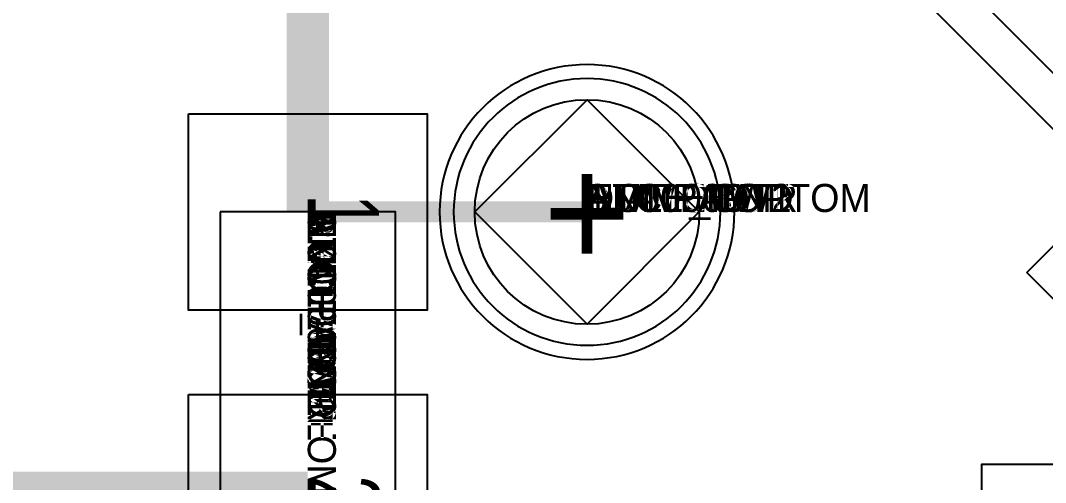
# Model space of a CAD drawing. Extents: x 0 to 323, y 0 to 320.
# Drawn here: x 36.15 to 43.45, y 17.57 to 20.86 of the extents above; entities that cross this region are included whole.
import ezdxf
from ezdxf.enums import TextEntityAlignment as Align

# ---------------------------------------------------------------- set-up
doc = ezdxf.new("R2010")
doc.units = 0
doc.header["$MEASUREMENT"] = 0
doc.layers.get('0').update_dxf_attribs({"linetype": 'CONTINUOUS'})
for name, color, linetype in [('CDN_FIGURES', 7, 'CONTINUOUS'), ('ETCH_BOTTOM', 7, 'CONTINUOUS'), ('ETCH_GND', 3, 'CONTINUOUS'), ('ETCH_INT1', 4, 'CONTINUOUS'), ('ETCH_INT2', 5, 'CONTINUOUS'), ('ETCH_PWR', 6, 'CONTINUOUS'), ('ETCH_TOP', 2, 'CONTINUOUS'), ('MANUFACTURING_NCLEGEND-1-6', 8, 'CONTINUOUS'), ('PACKAGE_GEOMETRY_ASSEMBLY_TOP', 11, 'CONTINUOUS'), ('PACKAGE_GEOMETRY_PIN_NUMBER', 9, 'CONTINUOUS')]:
    doc.layers.add(name, color=color, linetype=linetype)

# ---------------------------------------------------------------- blocks, each defined once
blk = doc.blocks.new('PAD_INFO')
for tag in ['SHAPE_TYPE', 'PAD_HEIGHT', 'PAD_LAYER', 'PAD_TYPE', 'PAD_WIDTH']:
    blk.add_attdef(tag, (0, 0), '', height=0.2)
at = {"flags": 2}
blk.add_attdef('CDN_TYPE', (0, 0), '', height=0.2, dxfattribs=at)
blk = doc.blocks.new('DRILL_INFO')
at = {"flags": 2}
blk.add_attdef('CDN_TYPE', (0, 0), '', height=0.2, dxfattribs=at)
for tag in ['FSHAPE', 'FCHAR', 'DRILL_HEIGHT', 'DIAMETER', 'PLATED', 'DRILL_WIDTH']:
    blk.add_attdef(tag, (0, 0), '', height=0.2)
blk = doc.blocks.new('VIA1600X1000')
at = {"layer": 'ETCH_BOTTOM'}
blk.add_circle((0, 0), 0.8, dxfattribs=at)
at = {"layer": 'ETCH_GND'}
blk.add_circle((0, 0), 0.8, dxfattribs=at)
at = {"layer": 'ETCH_INT1'}
blk.add_circle((0, 0), 0.8, dxfattribs=at)
at = {"layer": 'ETCH_INT2'}
blk.add_circle((0, 0), 0.8, dxfattribs=at)
at = {"layer": 'ETCH_PWR'}
blk.add_circle((0, 0), 0.8, dxfattribs=at)
at = {"layer": 'ETCH_TOP'}
blk.add_circle((0, 0), 0.8, dxfattribs=at)
ref = blk.add_blockref('PAD_INFO', (0, 0))
ref.add_attrib('PAD_LAYER', 'ETCH_TOP', (0, 0), dxfattribs={"height": 0.2})
ref.add_attrib('SHAPE_TYPE', 'NULL', (0, 0), dxfattribs={"height": 0.2})
ref.add_attrib('PAD_TYPE', 'ANTIPAD', (0, 0), dxfattribs={"height": 0.2})
ref.add_attrib('PAD_WIDTH', '0.000000', (0, 0), dxfattribs={"height": 0.2})
ref.add_attrib('PAD_HEIGHT', '0.000000', (0, 0), dxfattribs={"height": 0.2})
ref = blk.add_blockref('PAD_INFO', (0, 0))
ref.add_attrib('PAD_LAYER', 'ETCH_GND', (0, 0), dxfattribs={"height": 0.2})
ref.add_attrib('SHAPE_TYPE', 'NULL', (0, 0), dxfattribs={"height": 0.2})
ref.add_attrib('PAD_TYPE', 'ANTIPAD', (0, 0), dxfattribs={"height": 0.2})
ref.add_attrib('PAD_WIDTH', '0.000000', (0, 0), dxfattribs={"height": 0.2})
ref.add_attrib('PAD_HEIGHT', '0.000000', (0, 0), dxfattribs={"height": 0.2})
ref = blk.add_blockref('PAD_INFO', (0, 0))
ref.add_attrib('PAD_LAYER', 'ETCH_INT1', (0, 0), dxfattribs={"height": 0.2})
ref.add_attrib('SHAPE_TYPE', 'NULL', (0, 0), dxfattribs={"height": 0.2})
ref.add_attrib('PAD_TYPE', 'ANTIPAD', (0, 0), dxfattribs={"height": 0.2})
ref.add_attrib('PAD_WIDTH', '0.000000', (0, 0), dxfattribs={"height": 0.2})
ref.add_attrib('PAD_HEIGHT', '0.000000', (0, 0), dxfattribs={"height": 0.2})
ref = blk.add_blockref('PAD_INFO', (0, 0))
ref.add_attrib('PAD_LAYER', 'ETCH_INT2', (0, 0), dxfattribs={"height": 0.2})
ref.add_attrib('SHAPE_TYPE', 'NULL', (0, 0), dxfattribs={"height": 0.2})
ref.add_attrib('PAD_TYPE', 'ANTIPAD', (0, 0), dxfattribs={"height": 0.2})
ref.add_attrib('PAD_WIDTH', '0.000000', (0, 0), dxfattribs={"height": 0.2})
ref.add_attrib('PAD_HEIGHT', '0.000000', (0, 0), dxfattribs={"height": 0.2})
ref = blk.add_blockref('PAD_INFO', (0, 0))
ref.add_attrib('PAD_LAYER', 'ETCH_PWR', (0, 0), dxfattribs={"height": 0.2})
ref.add_attrib('SHAPE_TYPE', 'NULL', (0, 0), dxfattribs={"height": 0.2})
ref.add_attrib('PAD_TYPE', 'ANTIPAD', (0, 0), dxfattribs={"height": 0.2})
ref.add_attrib('PAD_WIDTH', '0.000000', (0, 0), dxfattribs={"height": 0.2})
ref.add_attrib('PAD_HEIGHT', '0.000000', (0, 0), dxfattribs={"height": 0.2})
ref = blk.add_blockref('PAD_INFO', (0, 0))
ref.add_attrib('PAD_LAYER', 'ETCH_BOTTOM', (0, 0), dxfattribs={"height": 0.2})
ref.add_attrib('SHAPE_TYPE', 'NULL', (0, 0), dxfattribs={"height": 0.2})
ref.add_attrib('PAD_TYPE', 'ANTIPAD', (0, 0), dxfattribs={"height": 0.2})
ref.add_attrib('PAD_WIDTH', '0.000000', (0, 0), dxfattribs={"height": 0.2})
ref.add_attrib('PAD_HEIGHT', '0.000000', (0, 0), dxfattribs={"height": 0.2})
ref = blk.add_blockref('PAD_INFO', (0, 0))
ref.add_attrib('PAD_LAYER', 'ETCH_TOP', (0, 0), dxfattribs={"height": 0.2})
ref.add_attrib('SHAPE_TYPE', 'NULL', (0, 0), dxfattribs={"height": 0.2})
ref.add_attrib('PAD_TYPE', 'THERMAL', (0, 0), dxfattribs={"height": 0.2})
ref.add_attrib('PAD_WIDTH', '0.000000', (0, 0), dxfattribs={"height": 0.2})
ref.add_attrib('PAD_HEIGHT', '0.000000', (0, 0), dxfattribs={"height": 0.2})
ref = blk.add_blockref('PAD_INFO', (0, 0))
ref.add_attrib('PAD_LAYER', 'ETCH_GND', (0, 0), dxfattribs={"height": 0.2})
ref.add_attrib('SHAPE_TYPE', 'NULL', (0, 0), dxfattribs={"height": 0.2})
ref.add_attrib('PAD_TYPE', 'THERMAL', (0, 0), dxfattribs={"height": 0.2})
ref.add_attrib('PAD_WIDTH', '0.000000', (0, 0), dxfattribs={"height": 0.2})
ref.add_attrib('PAD_HEIGHT', '0.000000', (0, 0), dxfattribs={"height": 0.2})
ref = blk.add_blockref('PAD_INFO', (0, 0))
ref.add_attrib('PAD_LAYER', 'ETCH_INT1', (0, 0), dxfattribs={"height": 0.2})
ref.add_attrib('SHAPE_TYPE', 'NULL', (0, 0), dxfattribs={"height": 0.2})
ref.add_attrib('PAD_TYPE', 'THERMAL', (0, 0), dxfattribs={"height": 0.2})
ref.add_attrib('PAD_WIDTH', '0.000000', (0, 0), dxfattribs={"height": 0.2})
ref.add_attrib('PAD_HEIGHT', '0.000000', (0, 0), dxfattribs={"height": 0.2})
ref = blk.add_blockref('PAD_INFO', (0, 0))
ref.add_attrib('PAD_LAYER', 'ETCH_INT2', (0, 0), dxfattribs={"height": 0.2})
ref.add_attrib('SHAPE_TYPE', 'NULL', (0, 0), dxfattribs={"height": 0.2})
ref.add_attrib('PAD_TYPE', 'THERMAL', (0, 0), dxfattribs={"height": 0.2})
ref.add_attrib('PAD_WIDTH', '0.000000', (0, 0), dxfattribs={"height": 0.2})
ref.add_attrib('PAD_HEIGHT', '0.000000', (0, 0), dxfattribs={"height": 0.2})
ref = blk.add_blockref('PAD_INFO', (0, 0))
ref.add_attrib('PAD_LAYER', 'ETCH_PWR', (0, 0), dxfattribs={"height": 0.2})
ref.add_attrib('SHAPE_TYPE', 'NULL', (0, 0), dxfattribs={"height": 0.2})
ref.add_attrib('PAD_TYPE', 'THERMAL', (0, 0), dxfattribs={"height": 0.2})
ref.add_attrib('PAD_WIDTH', '0.000000', (0, 0), dxfattribs={"height": 0.2})
ref.add_attrib('PAD_HEIGHT', '0.000000', (0, 0), dxfattribs={"height": 0.2})
ref = blk.add_blockref('PAD_INFO', (0, 0))
ref.add_attrib('PAD_LAYER', 'ETCH_BOTTOM', (0, 0), dxfattribs={"height": 0.2})
ref.add_attrib('SHAPE_TYPE', 'NULL', (0, 0), dxfattribs={"height": 0.2})
ref.add_attrib('PAD_TYPE', 'THERMAL', (0, 0), dxfattribs={"height": 0.2})
ref.add_attrib('PAD_WIDTH', '0.000000', (0, 0), dxfattribs={"height": 0.2})
ref.add_attrib('PAD_HEIGHT', '0.000000', (0, 0), dxfattribs={"height": 0.2})
ref = blk.add_blockref('DRILL_INFO', (0, 0))
ref.add_attrib('DIAMETER', '1.000000', (0, 0), dxfattribs={"height": 0.2})
ref.add_attrib('PLATED', 'PLATED', (0, 0), dxfattribs={"height": 0.2})
ref.add_attrib('FSHAPE', 'DIAMOND', (0, 0), dxfattribs={"height": 0.2})
ref.add_attrib('FCHAR', '+', (0, 0), dxfattribs={"height": 0.2})
ref.add_attrib('DRILL_WIDTH', '1.600000', (0, 0), dxfattribs={"height": 0.2})
ref.add_attrib('DRILL_HEIGHT', '1.600000', (0, 0), dxfattribs={"height": 0.2})
ref = blk.add_blockref('PAD_INFO', (0, 0))
ref.add_attrib('PAD_LAYER', 'ETCH_TOP', (0, 0), dxfattribs={"height": 0.2})
ref.add_attrib('SHAPE_TYPE', 'CIRCLE', (0, 0), dxfattribs={"height": 0.2})
ref.add_attrib('PAD_TYPE', 'REGULAR', (0, 0), dxfattribs={"height": 0.2})
ref.add_attrib('PAD_WIDTH', '1.600000', (0, 0), dxfattribs={"height": 0.2})
ref.add_attrib('PAD_HEIGHT', '1.600000', (0, 0), dxfattribs={"height": 0.2})
ref = blk.add_blockref('PAD_INFO', (0, 0))
ref.add_attrib('PAD_LAYER', 'ETCH_GND', (0, 0), dxfattribs={"height": 0.2})
ref.add_attrib('SHAPE_TYPE', 'CIRCLE', (0, 0), dxfattribs={"height": 0.2})
ref.add_attrib('PAD_TYPE', 'REGULAR', (0, 0), dxfattribs={"height": 0.2})
ref.add_attrib('PAD_WIDTH', '1.600000', (0, 0), dxfattribs={"height": 0.2})
ref.add_attrib('PAD_HEIGHT', '1.600000', (0, 0), dxfattribs={"height": 0.2})
ref = blk.add_blockref('PAD_INFO', (0, 0))
ref.add_attrib('PAD_LAYER', 'ETCH_INT1', (0, 0), dxfattribs={"height": 0.2})
ref.add_attrib('SHAPE_TYPE', 'CIRCLE', (0, 0), dxfattribs={"height": 0.2})
ref.add_attrib('PAD_TYPE', 'REGULAR', (0, 0), dxfattribs={"height": 0.2})
ref.add_attrib('PAD_WIDTH', '1.600000', (0, 0), dxfattribs={"height": 0.2})
ref.add_attrib('PAD_HEIGHT', '1.600000', (0, 0), dxfattribs={"height": 0.2})
ref = blk.add_blockref('PAD_INFO', (0, 0))
ref.add_attrib('PAD_LAYER', 'ETCH_INT2', (0, 0), dxfattribs={"height": 0.2})
ref.add_attrib('SHAPE_TYPE', 'CIRCLE', (0, 0), dxfattribs={"height": 0.2})
ref.add_attrib('PAD_TYPE', 'REGULAR', (0, 0), dxfattribs={"height": 0.2})
ref.add_attrib('PAD_WIDTH', '1.600000', (0, 0), dxfattribs={"height": 0.2})
ref.add_attrib('PAD_HEIGHT', '1.600000', (0, 0), dxfattribs={"height": 0.2})
ref = blk.add_blockref('PAD_INFO', (0, 0))
ref.add_attrib('PAD_LAYER', 'ETCH_PWR', (0, 0), dxfattribs={"height": 0.2})
ref.add_attrib('SHAPE_TYPE', 'CIRCLE', (0, 0), dxfattribs={"height": 0.2})
ref.add_attrib('PAD_TYPE', 'REGULAR', (0, 0), dxfattribs={"height": 0.2})
ref.add_attrib('PAD_WIDTH', '1.600000', (0, 0), dxfattribs={"height": 0.2})
ref.add_attrib('PAD_HEIGHT', '1.600000', (0, 0), dxfattribs={"height": 0.2})
ref = blk.add_blockref('PAD_INFO', (0, 0))
ref.add_attrib('PAD_LAYER', 'ETCH_BOTTOM', (0, 0), dxfattribs={"height": 0.2})
ref.add_attrib('SHAPE_TYPE', 'CIRCLE', (0, 0), dxfattribs={"height": 0.2})
ref.add_attrib('PAD_TYPE', 'REGULAR', (0, 0), dxfattribs={"height": 0.2})
ref.add_attrib('PAD_WIDTH', '1.600000', (0, 0), dxfattribs={"height": 0.2})
ref.add_attrib('PAD_HEIGHT', '1.600000', (0, 0), dxfattribs={"height": 0.2})
for tag in ['CDN_TYPE', 'PIN']:
    blk.add_attdef(tag, (0, 0), '', height=0.2)
at = {"flags": 2}
for tag in ['PSTKNAME', 'BBV']:
    blk.add_attdef(tag, (0, 0), '', height=0.2, dxfattribs=at)
blk = doc.blocks.new('FIGURE_DIAMOND')
at = {"layer": 'CDN_FIGURES'}
blk.add_lwpolyline([(-0.5, 0), (0, 0.5), (0.5, 0), (0, -0.5)], close=True, dxfattribs=at)
blk = doc.blocks.new('RC1400X1700TS')
at = {"layer": 'ETCH_TOP'}
blk.add_lwpolyline([(-0.7, -0.85), (-0.7, 0.85), (0.7, 0.85), (0.7, -0.85)], close=True, dxfattribs=at)
ref = blk.add_blockref('PAD_INFO', (0, 0))
ref.add_attrib('PAD_LAYER', 'ETCH_TOP', (0, 0), dxfattribs={"height": 0.2})
ref.add_attrib('SHAPE_TYPE', 'NULL', (0, 0), dxfattribs={"height": 0.2})
ref.add_attrib('PAD_TYPE', 'ANTIPAD', (0, 0), dxfattribs={"height": 0.2})
ref.add_attrib('PAD_WIDTH', '0.000000', (0, 0), dxfattribs={"height": 0.2})
ref.add_attrib('PAD_HEIGHT', '0.000000', (0, 0), dxfattribs={"height": 0.2})
ref = blk.add_blockref('PAD_INFO', (0, 0))
ref.add_attrib('PAD_LAYER', 'ETCH_GND', (0, 0), dxfattribs={"height": 0.2})
ref.add_attrib('SHAPE_TYPE', 'NULL', (0, 0), dxfattribs={"height": 0.2})
ref.add_attrib('PAD_TYPE', 'ANTIPAD', (0, 0), dxfattribs={"height": 0.2})
ref.add_attrib('PAD_WIDTH', '0.000000', (0, 0), dxfattribs={"height": 0.2})
ref.add_attrib('PAD_HEIGHT', '0.000000', (0, 0), dxfattribs={"height": 0.2})
ref = blk.add_blockref('PAD_INFO', (0, 0))
ref.add_attrib('PAD_LAYER', 'ETCH_INT1', (0, 0), dxfattribs={"height": 0.2})
ref.add_attrib('SHAPE_TYPE', 'NULL', (0, 0), dxfattribs={"height": 0.2})
ref.add_attrib('PAD_TYPE', 'ANTIPAD', (0, 0), dxfattribs={"height": 0.2})
ref.add_attrib('PAD_WIDTH', '0.000000', (0, 0), dxfattribs={"height": 0.2})
ref.add_attrib('PAD_HEIGHT', '0.000000', (0, 0), dxfattribs={"height": 0.2})
ref = blk.add_blockref('PAD_INFO', (0, 0))
ref.add_attrib('PAD_LAYER', 'ETCH_INT2', (0, 0), dxfattribs={"height": 0.2})
ref.add_attrib('SHAPE_TYPE', 'NULL', (0, 0), dxfattribs={"height": 0.2})
ref.add_attrib('PAD_TYPE', 'ANTIPAD', (0, 0), dxfattribs={"height": 0.2})
ref.add_attrib('PAD_WIDTH', '0.000000', (0, 0), dxfattribs={"height": 0.2})
ref.add_attrib('PAD_HEIGHT', '0.000000', (0, 0), dxfattribs={"height": 0.2})
ref = blk.add_blockref('PAD_INFO', (0, 0))
ref.add_attrib('PAD_LAYER', 'ETCH_PWR', (0, 0), dxfattribs={"height": 0.2})
ref.add_attrib('SHAPE_TYPE', 'NULL', (0, 0), dxfattribs={"height": 0.2})
ref.add_attrib('PAD_TYPE', 'ANTIPAD', (0, 0), dxfattribs={"height": 0.2})
ref.add_attrib('PAD_WIDTH', '0.000000', (0, 0), dxfattribs={"height": 0.2})
ref.add_attrib('PAD_HEIGHT', '0.000000', (0, 0), dxfattribs={"height": 0.2})
ref = blk.add_blockref('PAD_INFO', (0, 0))
ref.add_attrib('PAD_LAYER', 'ETCH_BOTTOM', (0, 0), dxfattribs={"height": 0.2})
ref.add_attrib('SHAPE_TYPE', 'NULL', (0, 0), dxfattribs={"height": 0.2})
ref.add_attrib('PAD_TYPE', 'ANTIPAD', (0, 0), dxfattribs={"height": 0.2})
ref.add_attrib('PAD_WIDTH', '0.000000', (0, 0), dxfattribs={"height": 0.2})
ref.add_attrib('PAD_HEIGHT', '0.000000', (0, 0), dxfattribs={"height": 0.2})
ref = blk.add_blockref('PAD_INFO', (0, 0))
ref.add_attrib('PAD_LAYER', 'ETCH_TOP', (0, 0), dxfattribs={"height": 0.2})
ref.add_attrib('SHAPE_TYPE', 'NULL', (0, 0), dxfattribs={"height": 0.2})
ref.add_attrib('PAD_TYPE', 'THERMAL', (0, 0), dxfattribs={"height": 0.2})
ref.add_attrib('PAD_WIDTH', '0.000000', (0, 0), dxfattribs={"height": 0.2})
ref.add_attrib('PAD_HEIGHT', '0.000000', (0, 0), dxfattribs={"height": 0.2})
ref = blk.add_blockref('PAD_INFO', (0, 0))
ref.add_attrib('PAD_LAYER', 'ETCH_GND', (0, 0), dxfattribs={"height": 0.2})
ref.add_attrib('SHAPE_TYPE', 'NULL', (0, 0), dxfattribs={"height": 0.2})
ref.add_attrib('PAD_TYPE', 'THERMAL', (0, 0), dxfattribs={"height": 0.2})
ref.add_attrib('PAD_WIDTH', '0.000000', (0, 0), dxfattribs={"height": 0.2})
ref.add_attrib('PAD_HEIGHT', '0.000000', (0, 0), dxfattribs={"height": 0.2})
ref = blk.add_blockref('PAD_INFO', (0, 0))
ref.add_attrib('PAD_LAYER', 'ETCH_INT1', (0, 0), dxfattribs={"height": 0.2})
ref.add_attrib('SHAPE_TYPE', 'NULL', (0, 0), dxfattribs={"height": 0.2})
ref.add_attrib('PAD_TYPE', 'THERMAL', (0, 0), dxfattribs={"height": 0.2})
ref.add_attrib('PAD_WIDTH', '0.000000', (0, 0), dxfattribs={"height": 0.2})
ref.add_attrib('PAD_HEIGHT', '0.000000', (0, 0), dxfattribs={"height": 0.2})
ref = blk.add_blockref('PAD_INFO', (0, 0))
ref.add_attrib('PAD_LAYER', 'ETCH_INT2', (0, 0), dxfattribs={"height": 0.2})
ref.add_attrib('SHAPE_TYPE', 'NULL', (0, 0), dxfattribs={"height": 0.2})
ref.add_attrib('PAD_TYPE', 'THERMAL', (0, 0), dxfattribs={"height": 0.2})
ref.add_attrib('PAD_WIDTH', '0.000000', (0, 0), dxfattribs={"height": 0.2})
ref.add_attrib('PAD_HEIGHT', '0.000000', (0, 0), dxfattribs={"height": 0.2})
ref = blk.add_blockref('PAD_INFO', (0, 0))
ref.add_attrib('PAD_LAYER', 'ETCH_PWR', (0, 0), dxfattribs={"height": 0.2})
ref.add_attrib('SHAPE_TYPE', 'NULL', (0, 0), dxfattribs={"height": 0.2})
ref.add_attrib('PAD_TYPE', 'THERMAL', (0, 0), dxfattribs={"height": 0.2})
ref.add_attrib('PAD_WIDTH', '0.000000', (0, 0), dxfattribs={"height": 0.2})
ref.add_attrib('PAD_HEIGHT', '0.000000', (0, 0), dxfattribs={"height": 0.2})
ref = blk.add_blockref('PAD_INFO', (0, 0))
ref.add_attrib('PAD_LAYER', 'ETCH_BOTTOM', (0, 0), dxfattribs={"height": 0.2})
ref.add_attrib('SHAPE_TYPE', 'NULL', (0, 0), dxfattribs={"height": 0.2})
ref.add_attrib('PAD_TYPE', 'THERMAL', (0, 0), dxfattribs={"height": 0.2})
ref.add_attrib('PAD_WIDTH', '0.000000', (0, 0), dxfattribs={"height": 0.2})
ref.add_attrib('PAD_HEIGHT', '0.000000', (0, 0), dxfattribs={"height": 0.2})
ref = blk.add_blockref('PAD_INFO', (0, 0))
ref.add_attrib('PAD_LAYER', 'ETCH_GND', (0, 0), dxfattribs={"height": 0.2})
ref.add_attrib('SHAPE_TYPE', 'NULL', (0, 0), dxfattribs={"height": 0.2})
ref.add_attrib('PAD_TYPE', 'REGULAR', (0, 0), dxfattribs={"height": 0.2})
ref.add_attrib('PAD_WIDTH', '0.000000', (0, 0), dxfattribs={"height": 0.2})
ref.add_attrib('PAD_HEIGHT', '0.000000', (0, 0), dxfattribs={"height": 0.2})
ref = blk.add_blockref('PAD_INFO', (0, 0))
ref.add_attrib('PAD_LAYER', 'ETCH_INT1', (0, 0), dxfattribs={"height": 0.2})
ref.add_attrib('SHAPE_TYPE', 'NULL', (0, 0), dxfattribs={"height": 0.2})
ref.add_attrib('PAD_TYPE', 'REGULAR', (0, 0), dxfattribs={"height": 0.2})
ref.add_attrib('PAD_WIDTH', '0.000000', (0, 0), dxfattribs={"height": 0.2})
ref.add_attrib('PAD_HEIGHT', '0.000000', (0, 0), dxfattribs={"height": 0.2})
ref = blk.add_blockref('PAD_INFO', (0, 0))
ref.add_attrib('PAD_LAYER', 'ETCH_INT2', (0, 0), dxfattribs={"height": 0.2})
ref.add_attrib('SHAPE_TYPE', 'NULL', (0, 0), dxfattribs={"height": 0.2})
ref.add_attrib('PAD_TYPE', 'REGULAR', (0, 0), dxfattribs={"height": 0.2})
ref.add_attrib('PAD_WIDTH', '0.000000', (0, 0), dxfattribs={"height": 0.2})
ref.add_attrib('PAD_HEIGHT', '0.000000', (0, 0), dxfattribs={"height": 0.2})
ref = blk.add_blockref('PAD_INFO', (0, 0))
ref.add_attrib('PAD_LAYER', 'ETCH_PWR', (0, 0), dxfattribs={"height": 0.2})
ref.add_attrib('SHAPE_TYPE', 'NULL', (0, 0), dxfattribs={"height": 0.2})
ref.add_attrib('PAD_TYPE', 'REGULAR', (0, 0), dxfattribs={"height": 0.2})
ref.add_attrib('PAD_WIDTH', '0.000000', (0, 0), dxfattribs={"height": 0.2})
ref.add_attrib('PAD_HEIGHT', '0.000000', (0, 0), dxfattribs={"height": 0.2})
ref = blk.add_blockref('PAD_INFO', (0, 0))
ref.add_attrib('PAD_LAYER', 'ETCH_BOTTOM', (0, 0), dxfattribs={"height": 0.2})
ref.add_attrib('SHAPE_TYPE', 'NULL', (0, 0), dxfattribs={"height": 0.2})
ref.add_attrib('PAD_TYPE', 'REGULAR', (0, 0), dxfattribs={"height": 0.2})
ref.add_attrib('PAD_WIDTH', '0.000000', (0, 0), dxfattribs={"height": 0.2})
ref.add_attrib('PAD_HEIGHT', '0.000000', (0, 0), dxfattribs={"height": 0.2})
ref = blk.add_blockref('DRILL_INFO', (0, 0))
ref.add_attrib('DIAMETER', '0.000000', (0, 0), dxfattribs={"height": 0.2})
ref.add_attrib('PLATED', 'PLATED', (0, 0), dxfattribs={"height": 0.2})
ref.add_attrib('FSHAPE', 'NULL', (0, 0), dxfattribs={"height": 0.2})
ref.add_attrib('DRILL_WIDTH', '0.000000', (0, 0), dxfattribs={"height": 0.2})
ref.add_attrib('DRILL_HEIGHT', '0.000000', (0, 0), dxfattribs={"height": 0.2})
ref = blk.add_blockref('PAD_INFO', (0, 0))
ref.add_attrib('PAD_LAYER', 'ETCH_TOP', (0, 0), dxfattribs={"height": 0.2})
ref.add_attrib('SHAPE_TYPE', 'RECTANGLE', (0, 0), dxfattribs={"height": 0.2})
ref.add_attrib('PAD_TYPE', 'REGULAR', (0, 0), dxfattribs={"height": 0.2})
ref.add_attrib('PAD_WIDTH', '1.400000', (0, 0), dxfattribs={"height": 0.2})
ref.add_attrib('PAD_HEIGHT', '1.700000', (0, 0), dxfattribs={"height": 0.2})
for tag in ['CDN_TYPE', 'PIN']:
    blk.add_attdef(tag, (0, 0), '', height=0.2)
at = {"flags": 2}
for tag in ['PSTKNAME', 'BBV']:
    blk.add_attdef(tag, (0, 0), '', height=0.2, dxfattribs=at)
blk = doc.blocks.new('F91')
at = {"layer": 'PACKAGE_GEOMETRY_ASSEMBLY_TOP'}
blk.add_lwpolyline([(0, -0.625), (2, -0.625), (2, 0.625), (0, 0.625)], close=True, dxfattribs=at)
at = {"layer": 'ETCH_TOP'}
ref = blk.add_blockref('RC1400X1700TS', (0, 0), dxfattribs=at)
ref.add_attrib('CDN_TYPE', 'PIN', (0, 0), dxfattribs={"height": 0.2})
ref.add_attrib('PIN', '1', (0, 0), dxfattribs={"height": 0.2})
ref = blk.add_blockref('RC1400X1700TS', (2, 0), dxfattribs=at)
ref.add_attrib('CDN_TYPE', 'PIN', (0, 0), dxfattribs={"height": 0.2})
ref.add_attrib('PIN', '2', (0, 0), dxfattribs={"height": 0.2})
at = {"flags": 2}
for tag in ['SYMBOL_TYPE', 'CDN_TYPE', 'REFDES']:
    blk.add_attdef(tag, (0, 0), '', height=0.2, dxfattribs=at)

msp = doc.modelspace()

# ---------------------------------------------------------------- linework, layer by layer
at = {"layer": 'ETCH_BOTTOM'}
msp.add_lwpolyline([(40.189, 20.5501, 1), (40.189, 18.4499, 1)], format="xyb", close=True, dxfattribs=at)
msp.add_lwpolyline([(50.9501, 16.3814), (50.9501, 18.1001), (47.9391, 18.1001), (47.9391, 18.6037), (47.9725, 18.6158, 0.701202), (47.9725, 19.7442), (47.9391, 19.7563), (47.9391, 20.4681), (43.8889, 20.4681), (43.8889, 17.7001), (42.9999, 17.7001), (42.9999, 14.8999)], format="xyb", dxfattribs=at)
at = {"layer": 'ETCH_GND'}
msp.add_lwpolyline([(41.1391, 19.5, 1), (39.2389, 19.5, 1)], format="xyb", close=True, dxfattribs=at)
at = {"layer": 'ETCH_INT1'}
msp.add_lwpolyline([(52.35, 20.6), (45.65, 20.6), (45.2, 20.15), (43.85, 20.15), (39.3, 24.7), (36.35, 24.7), (35.25, 25.8), (35.25, 32.914), (35.371, 33.035), (49.845, 33.035), (50.03, 32.85), (72.8906, 32.85)], dxfattribs=at)
msp.add_lwpolyline([(51.7, 11.5), (45.8915, 11.5), (45.881, 11.5368, 0.75525), (44.919, 11.5368), (44.9085, 11.5), (43.3915, 11.5), (43.381, 11.5368, 0.75525), (42.419, 11.5368), (42.4085, 11.5), (40.15, 11.5), (36.033, 15.617), (36.033, 17.538), (36, 17.538), (35.6, 17.938), (35.6, 24.4), (35.65, 24.45), (39.15, 24.45), (43.775, 19.825), (45.425, 19.825), (45.85, 20.25), (52.55, 20.25)], format="xyb", dxfattribs=at)
msp.add_lwpolyline([(41.1391, 19.5, 1), (39.2389, 19.5, 1)], format="xyb", close=True, dxfattribs=at)
at = {"layer": 'ETCH_INT2'}
msp.add_lwpolyline([(41.1391, 19.5, 1), (39.2389, 19.5, 1)], format="xyb", close=True, dxfattribs=at)
at = {"layer": 'ETCH_PWR'}
msp.add_lwpolyline([(40.189, 20.4501, 1), (40.189, 18.5499, 1)], format="xyb", close=True, dxfattribs=at)
at = {"layer": 'ETCH_TOP'}
for points in [[(38.2, 19.5, 0.3, 0.3, 0), (38.2, 23.438, 0.3, 0.3, 0), (38.113, 23.525, 0.3, 0.3, 0)], [(38.2, 19.5, 0.15, 0.15, 0), (40.189, 19.5, 0.15, 0.15, 0)], [(38.2, 17.5, 0.3, 0.3, 0), (35.3, 17.5, 0.3, 0.3, 0), (35.2, 17.4, 0.3, 0.3, 0)]]:
    msp.add_lwpolyline(points, format="xyseb", dxfattribs=at)

# ---------------------------------------------------------------- block references
at = {"rotation": 270}
msp.add_blockref('F91', (38.2, 19.5), dxfattribs=at)
at = {"layer": 'ETCH_TOP'}
msp.add_blockref('VIA1600X1000', (40.189, 19.5), dxfattribs=at)
at = {"layer": 'MANUFACTURING_NCLEGEND-1-6'}
for p, xscale, yscale in [((40.189, 19.5), 1.6, 1.6), ((44.073, 19.068), 1.5, 1.5)]:
    msp.add_blockref('FIGURE_DIAMOND', p, dxfattribs=dict(at, xscale=xscale, yscale=yscale))

# ---------------------------------------------------------------- texts
msp.add_text('+', height=0.8, dxfattribs=at).set_placement((40.189, 19.5), align=Align.MIDDLE_CENTER)
at = {"layer": 'PACKAGE_GEOMETRY_PIN_NUMBER', "width": 0.649606}
for s, p in [('1', (38.2, 19.5)), ('2', (38.2, 17.5))]:
    msp.add_text(s, height=0.508, rotation=270, dxfattribs=at).set_placement(p, align=Align.CENTER)

doc.saveas('drawing.dxf')
